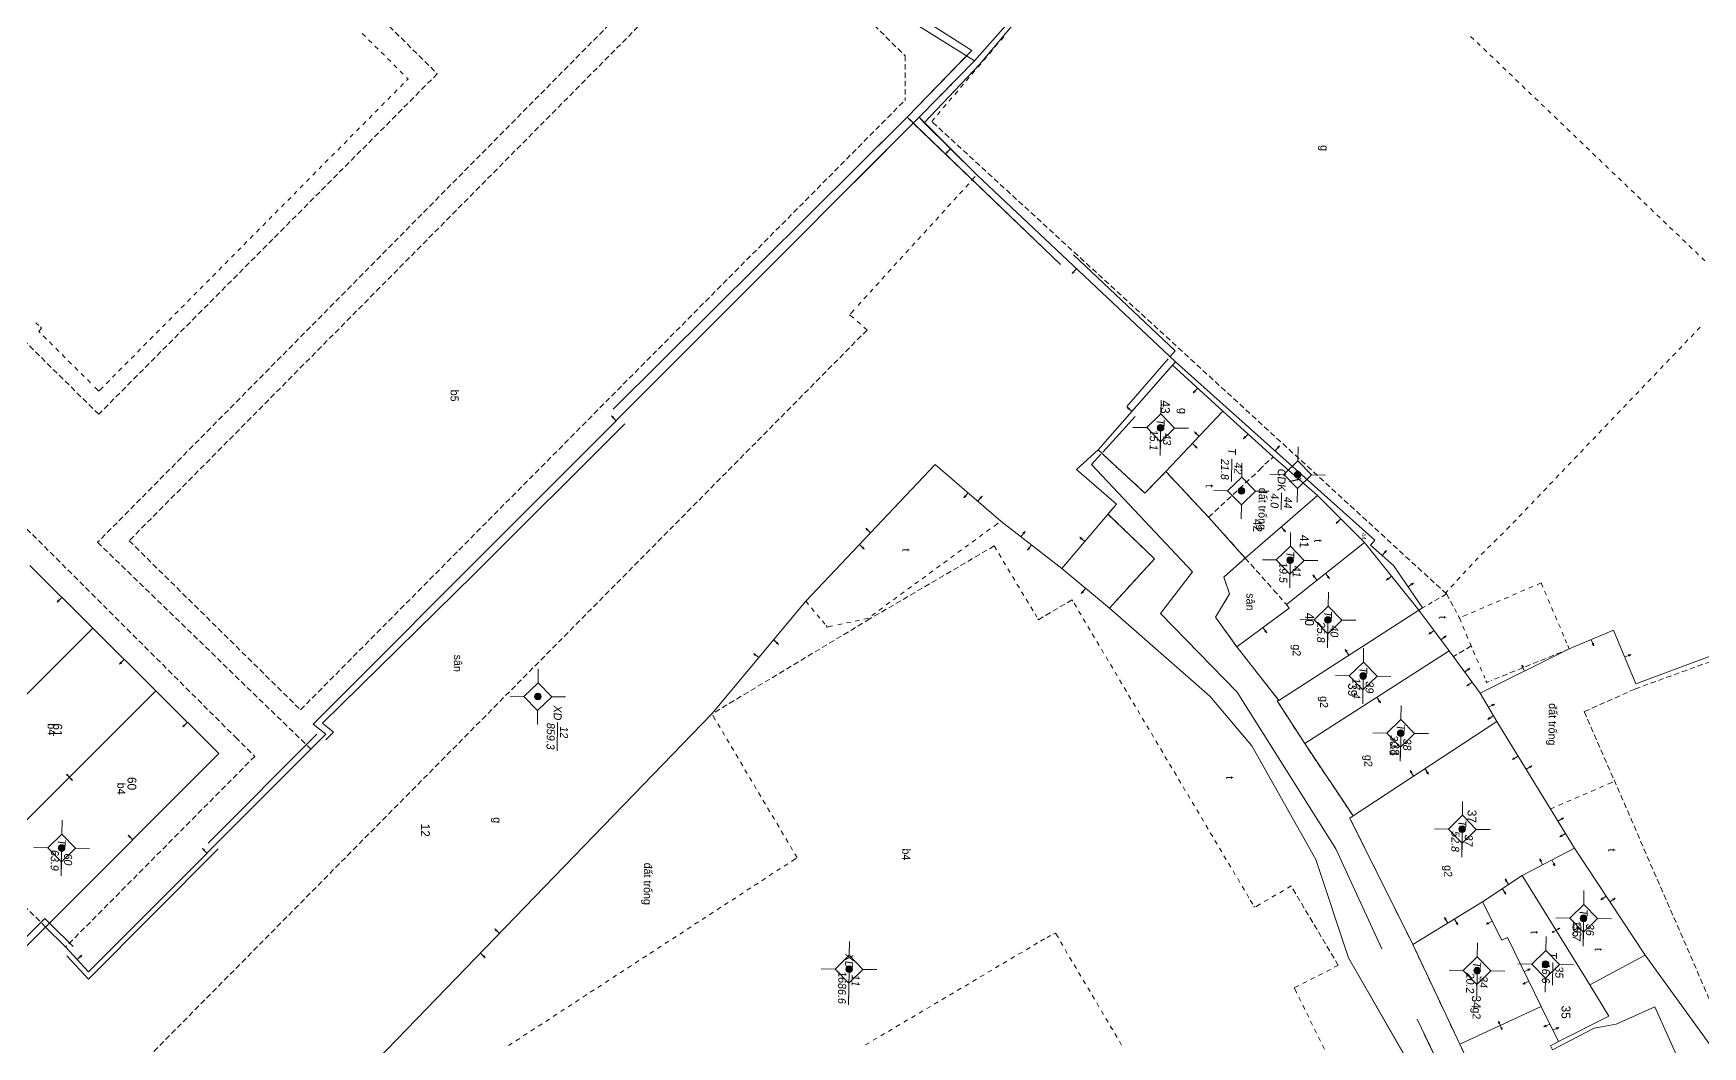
# Model space of a CAD drawing. Extents: x 601689 to 602595, y 1189742 to 1190763.
# Drawn here: x 602206.9 to 602282, y 1190110.6 to 1190156.2 of the extents above; entities that cross this region are included whole.
import ezdxf
from ezdxf.enums import TextEntityAlignment as Align

# ---------------------------------------------------------------- set-up
doc = ezdxf.new("R2010")
doc.units = 0
doc.header["$MEASUREMENT"] = 0
doc.linetypes.add('HIDDEN', pattern=[0.375, 0.25, -0.125])
for name, color, linetype in [('10', 250, 'Continuous'), ('11', 7, 'Continuous'), ('13', 7, 'Continuous'), ('14', 7, 'Continuous'), ('15', 7, 'Continuous'), ('16', 7, 'Continuous'), ('22', 7, 'Continuous'), ('25', 7, 'Continuous'), ('53', 7, 'Continuous'), ('57', 7, 'Continuous')]:
    doc.layers.add(name, color=color, linetype=linetype)
doc.styles.add('TXT', font='vnshx.shx')
doc.dimstyles.new('MSADIM', dxfattribs={"dimtxt": 0.2, "dimasz": 0.2, "dimexe": 0.1, "dimexo": 0.1, "dimgap": 0.1, "dimtad": 0, "dimtih": 1, "dimtoh": 1, "dimdsep": 46, "dimtxsty": 'TXT', "dimsah": 1, "dimcen": 0.1, "dimse1": 1, "dimse2": 1, "dimadec": 0, "dimazin": 0, "dimtfac": 1, "dimtofl": 0, "dimtmove": 0, "dimatfit": 3, "dimfxl": 1, "dimtvp": 0.1, "dimtolj": 1, "dimarcsym": 0})

# ---------------------------------------------------------------- blocks, each defined once
blk = doc.blocks.new('NH3R')
at = {"layer": '16', "color": 7, "linetype": 'Continuous', "lineweight": 0}
for p, q in [((0, 0), (0.297, -0.005)), ((0.297, -0.005), (0.186, 0.031)), ((0.297, -0.005), (0.189, -0.033))]:
    blk.add_line(p, q, dxfattribs=at)
blk = doc.blocks.new('NH3')
at = {"layer": '16', "color": 7, "linetype": 'Continuous', "lineweight": 0}
for p, q in [((-0.199, -0.002), (-0.113, 0.021)), ((0.197, -0.012), (0.107, 0.015)), ((-0.199, -0.002), (0.197, -0.012)), ((-0.199, -0.002), (-0.116, -0.035)), ((0.197, -0.012), (0.104, -0.027))]:
    blk.add_line(p, q, dxfattribs=at)
blk = doc.blocks.new('*M600600600600')
at = {"layer": '13', "color": 3, "linetype": 'Continuous', "lineweight": 0}
blk.add_line((602721.722, 1189943.776), (602722.742, 1189943.776), dxfattribs=at)
at = {"layer": '13', "color": 3, "linetype": 'Continuous', "lineweight": 0, "style": 'TXT', "oblique": 7.60551}
for s, p in [('36', (602721.872, 1189944.076)), ('15.7', (602721.722, 1189943.476))]:
    blk.add_text(s, height=0.36, dxfattribs=at).set_placement(p, align=Align.MIDDLE_LEFT)
blk.add_text('T', height=0.36, dxfattribs=at).set_placement((602721.525, 1189943.776), align=Align.MIDDLE_RIGHT)
blk = doc.blocks.new('*M602602602602')
at = {"layer": '13', "color": 3, "linetype": 'Continuous', "lineweight": 0}
blk.add_line((602723.811, 1189942.098), (602724.831, 1189942.098), dxfattribs=at)
at = {"layer": '13', "color": 3, "linetype": 'Continuous', "lineweight": 0, "style": 'TXT', "oblique": 7.60551}
blk.add_text('T', height=0.36, dxfattribs=at).set_placement((602723.614, 1189942.098), align=Align.MIDDLE_RIGHT)
for s, p in [('16.6', (602723.811, 1189941.798)), ('35', (602723.961, 1189942.398))]:
    blk.add_text(s, height=0.36, dxfattribs=at).set_placement(p, align=Align.MIDDLE_LEFT)
blk = doc.blocks.new('*M606606606606')
at = {"layer": '13', "color": 3, "linetype": 'Continuous', "lineweight": 0}
blk.add_line((602724.143, 1189939.019), (602725.163, 1189939.019), dxfattribs=at)
at = {"layer": '13', "color": 3, "linetype": 'Continuous', "lineweight": 0, "style": 'TXT', "oblique": 7.60551}
blk.add_text('T', height=0.36, dxfattribs=at).set_placement((602723.946, 1189939.019), align=Align.MIDDLE_RIGHT)
for s, p in [('20.2', (602724.143, 1189938.719)), ('34', (602724.293, 1189939.319))]:
    blk.add_text(s, height=0.36, dxfattribs=at).set_placement(p, align=Align.MIDDLE_LEFT)
blk = doc.blocks.new('*M608608608608')
at = {"layer": '13', "color": 3, "linetype": 'Continuous', "lineweight": 0}
blk.add_line((602717.792, 1189938.259), (602718.812, 1189938.259), dxfattribs=at)
at = {"layer": '13', "color": 3, "linetype": 'Continuous', "lineweight": 0, "style": 'TXT', "oblique": 7.60551}
blk.add_text('T', height=0.36, dxfattribs=at).set_placement((602717.595, 1189938.259), align=Align.MIDDLE_RIGHT)
for s, p in [('52.8', (602717.792, 1189937.959)), ('37', (602717.942, 1189938.559))]:
    blk.add_text(s, height=0.36, dxfattribs=at).set_placement(p, align=Align.MIDDLE_LEFT)
blk = doc.blocks.new('*M610610610610')
at = {"layer": '13', "color": 3, "linetype": 'Continuous', "lineweight": 0}
blk.add_line((602713.516, 1189935.43), (602714.536, 1189935.43), dxfattribs=at)
at = {"layer": '13', "color": 3, "linetype": 'Continuous', "lineweight": 0, "style": 'TXT', "oblique": 7.60551}
for s, p in [('38', (602713.666, 1189935.73)), ('30.1', (602713.516, 1189935.13))]:
    blk.add_text(s, height=0.36, dxfattribs=at).set_placement(p, align=Align.MIDDLE_LEFT)
blk.add_text('T', height=0.36, dxfattribs=at).set_placement((602713.319, 1189935.43), align=Align.MIDDLE_RIGHT)
blk = doc.blocks.new('*M611611611611')
at = {"layer": '13', "color": 3, "linetype": 'Continuous', "lineweight": 0}
blk.add_line((602710.965, 1189933.703), (602711.985, 1189933.703), dxfattribs=at)
at = {"layer": '13', "color": 3, "linetype": 'Continuous', "lineweight": 0, "style": 'TXT', "oblique": 7.60551}
blk.add_text('T', height=0.36, dxfattribs=at).set_placement((602710.768, 1189933.703), align=Align.MIDDLE_RIGHT)
for s, p in [('39', (602711.115, 1189934.003)), ('17.4', (602710.965, 1189933.403))]:
    blk.add_text(s, height=0.36, dxfattribs=at).set_placement(p, align=Align.MIDDLE_LEFT)
blk = doc.blocks.new('*M613613613613')
at = {"layer": '13', "color": 3, "linetype": 'Continuous', "lineweight": 0}
blk.add_line((602708.467, 1189932.082), (602709.487, 1189932.082), dxfattribs=at)
at = {"layer": '13', "color": 3, "linetype": 'Continuous', "lineweight": 0, "style": 'TXT', "oblique": 7.60551}
blk.add_text('T', height=0.36, dxfattribs=at).set_placement((602708.27, 1189932.082), align=Align.MIDDLE_RIGHT)
for s, p in [('40', (602708.617, 1189932.382)), ('25.8', (602708.467, 1189931.782))]:
    blk.add_text(s, height=0.36, dxfattribs=at).set_placement(p, align=Align.MIDDLE_LEFT)
blk = doc.blocks.new('*M615615615615')
at = {"layer": '13', "color": 3, "linetype": 'Continuous', "lineweight": 0}
blk.add_line((602701.955, 1189930.626), (602702.72, 1189930.626), dxfattribs=at)
at = {"layer": '13', "color": 3, "linetype": 'Continuous', "lineweight": 0, "style": 'TXT', "oblique": 7.60551}
blk.add_text('CDK', height=0.36, dxfattribs=at).set_placement((602701.862, 1189930.626), align=Align.MIDDLE_RIGHT)
for s, p in [('44', (602702.105, 1189930.926)), ('4.0', (602701.955, 1189930.326))]:
    blk.add_text(s, height=0.36, dxfattribs=at).set_placement(p, align=Align.MIDDLE_LEFT)
blk = doc.blocks.new('*M616616616616')
at = {"layer": '13', "color": 3, "linetype": 'Continuous', "lineweight": 0}
blk.add_line((602705.804, 1189930.345), (602706.824, 1189930.345), dxfattribs=at)
at = {"layer": '13', "color": 3, "linetype": 'Continuous', "lineweight": 0, "style": 'TXT', "oblique": 7.60551}
for s, p in [('41', (602705.954, 1189930.645)), ('19.5', (602705.804, 1189930.045))]:
    blk.add_text(s, height=0.36, dxfattribs=at).set_placement(p, align=Align.MIDDLE_LEFT)
blk.add_text('T', height=0.36, dxfattribs=at).set_placement((602705.607, 1189930.345), align=Align.MIDDLE_RIGHT)
blk = doc.blocks.new('*M621621621621')
at = {"layer": '13', "color": 3, "linetype": 'Continuous', "lineweight": 0}
blk.add_line((602702.722, 1189928.111), (602703.742, 1189928.111), dxfattribs=at)
at = {"layer": '13', "color": 3, "linetype": 'Continuous', "lineweight": 0, "style": 'TXT', "oblique": 7.60551}
for s, p in [('42', (602702.872, 1189928.411)), ('21.8', (602702.722, 1189927.811))]:
    blk.add_text(s, height=0.36, dxfattribs=at).set_placement(p, align=Align.MIDDLE_LEFT)
blk.add_text('T', height=0.36, dxfattribs=at).set_placement((602702.525, 1189928.111), align=Align.MIDDLE_RIGHT)
blk = doc.blocks.new('*M625625625625')
at = {"layer": '13', "color": 3, "linetype": 'Continuous', "lineweight": 0}
blk.add_line((602699.937, 1189924.43), (602700.957, 1189924.43), dxfattribs=at)
at = {"layer": '13', "color": 3, "linetype": 'Continuous', "lineweight": 0, "style": 'TXT', "oblique": 7.60551}
blk.add_text('T', height=0.36, dxfattribs=at).set_placement((602699.74, 1189924.43), align=Align.MIDDLE_RIGHT)
for s, p in [('43', (602700.087, 1189924.73)), ('15.1', (602699.937, 1189924.13))]:
    blk.add_text(s, height=0.36, dxfattribs=at).set_placement(p, align=Align.MIDDLE_LEFT)
blk = doc.blocks.new('CENTRD')
at = {"layer": '11', "linetype": 'Continuous', "lineweight": 0}
h = blk.add_hatch(color=2, dxfattribs=at)
edge = h.paths.add_edge_path()
edge.add_arc((0, 0), 0.15, 0, 360)
at = {"layer": '11', "color": 2, "linetype": 'Continuous', "lineweight": 0}
for p, q in [((0, 1.25), (0, 0.625)), ((-0.625, 0), (-1.25, 0)), ((0, 0.625), (-0.625, 0)), ((-0.625, 0), (0, -0.625)), ((0.625, 0), (0, 0.625)), ((0, -0.625), (0.625, 0)), ((1.25, 0), (0.625, 0)), ((0, -0.625), (0, -1.25))]:
    blk.add_line(p, q, dxfattribs=at)
blk.add_circle((0, 0), 0.15, dxfattribs=at)
blk = doc.blocks.new('*M798798798798')
at = {"layer": '13', "color": 3, "linetype": 'Continuous', "lineweight": 0}
blk.add_line((602724.489, 1189910.771), (602726.019, 1189910.771), dxfattribs=at)
at = {"layer": '13', "color": 3, "linetype": 'Continuous', "lineweight": 0, "style": 'TXT', "oblique": 7.60551}
for s, p in [('11', (602724.639, 1189911.071)), ('1686.6', (602724.489, 1189910.471))]:
    blk.add_text(s, height=0.36, dxfattribs=at).set_placement(p, align=Align.MIDDLE_LEFT)
blk.add_text('XD', height=0.36, dxfattribs=at).set_placement((602724.37, 1189910.771), align=Align.MIDDLE_RIGHT)
blk = doc.blocks.new('*M800800800800')
at = {"layer": '13', "color": 3, "linetype": 'Continuous', "lineweight": 0}
blk.add_line((602712.431, 1189896.592), (602713.706, 1189896.592), dxfattribs=at)
at = {"layer": '13', "color": 3, "linetype": 'Continuous', "lineweight": 0, "style": 'TXT', "oblique": 7.60551}
for s, p in [('12', (602712.581, 1189896.892)), ('859.3', (602712.431, 1189896.292))]:
    blk.add_text(s, height=0.36, dxfattribs=at).set_placement(p, align=Align.MIDDLE_LEFT)
blk.add_text('XD', height=0.36, dxfattribs=at).set_placement((602712.312, 1189896.592), align=Align.MIDDLE_RIGHT)
blk = doc.blocks.new('*M831831831831')
at = {"layer": '13', "color": 3, "linetype": 'Continuous', "lineweight": 0}
blk.add_line((602719.553, 1189875.273), (602720.573, 1189875.273), dxfattribs=at)
at = {"layer": '13', "color": 3, "linetype": 'Continuous', "lineweight": 0, "style": 'TXT', "oblique": 7.60551}
blk.add_text('T', height=0.36, dxfattribs=at).set_placement((602719.356, 1189875.273), align=Align.MIDDLE_RIGHT)
for s, p in [('63.9', (602719.553, 1189874.973)), ('60', (602719.703, 1189875.573))]:
    blk.add_text(s, height=0.36, dxfattribs=at).set_placement(p, align=Align.MIDDLE_LEFT)

msp = doc.modelspace()

# ---------------------------------------------------------------- linework, layer by layer
at = {"layer": '10', "color": 7, "linetype": 'Continuous', "lineweight": 0}
for p, q in [((602244.383, 1190157.982), (602249.201, 1190154.955)), ((602249.201, 1190154.955), (602251.67, 1190157.752)), ((602258.115, 1190141.273), (602258.246, 1190141.421)), ((602260.386, 1190139.201), (602258.115, 1190141.273)), ((602257.818, 1190136.486), (602260.386, 1190139.201)), ((602264.634, 1190135.412), (602261.385, 1190132.597)), ((602266.746, 1190133.303), (602264.634, 1190135.412)), ((602266.746, 1190133.303), (602269.194, 1190130.26)), ((602206.708, 1190132.257), (602209.55, 1190129.437)), ((602262.898, 1190126.197), (602269.194, 1190130.26)), ((602269.194, 1190130.26), (602270.558, 1190128.422)), ((602209.55, 1190129.437), (602198.154, 1190118.084)), ((602209.55, 1190129.437), (602212.381, 1190126.619)), ((602262.898, 1190126.197), (602261.011, 1190128.602)), ((602264.061, 1190124.25), (602270.558, 1190128.422)), ((602270.558, 1190128.422), (602271.963, 1190126.522)), ((602212.381, 1190126.619), (602201.066, 1190115.333)), ((602271.963, 1190126.522), (602272.705, 1190125.252)), ((602266.237, 1190121), (602272.705, 1190125.252)), ((602272.705, 1190125.252), (602276.197, 1190119.554)), ((602266.237, 1190121), (602264.061, 1190124.25)), ((602276.197, 1190119.554), (602273.85, 1190118.326)), ((602279.371, 1190114.729), (602276.197, 1190119.554)), ((602273.85, 1190118.326), (602272.063, 1190117.129)), ((602276.883, 1190113.404), (602273.85, 1190118.326)), ((602268.927, 1190115.213), (602272.063, 1190117.129)), ((602271.036, 1190110.734), (602268.927, 1190115.213)), ((602279.371, 1190114.729), (602276.883, 1190113.404)), ((602274.699, 1190112.424), (602271.036, 1190110.734)), ((602274.699, 1190112.424), (602275.478, 1190110.853)), ((602273.165, 1190106.284), (602271.036, 1190110.734))]:
    msp.add_line(p, q, dxfattribs=at)
for points in [[(602246.943, 1190152.166), (602249.439, 1190154.802), (602251.808, 1190157.62), (602253.214, 1190159.521), (602257.712, 1190165.239), (602269.844, 1190176.963)], [(602240.25, 1190165.148), (602239.843, 1190164.554), (602239.365, 1190163.261), (602239.447, 1190161.95), (602244.383, 1190157.982), (602249.201, 1190154.955), (602246.716, 1190152.419)], [(602249.201, 1190154.955), (602246.716, 1190152.419), (602246.943, 1190152.166)], [(602253.138, 1190132.12), (602255.599, 1190135.026), (602253.8, 1190136.582), (602254.772, 1190137.458), (602258.246, 1190141.421), (602249.311, 1190149.833), (602246.716, 1190152.419), (602219.461, 1190125.132), (602220.025, 1190124.674), (602209.347, 1190113.98), (602208.323, 1190115.104), (602207.425, 1190115.996), (602204.758, 1190113.342), (602205.195, 1190109.427), (602200.849, 1190108.987), (602209.909, 1190095.832)], [(602246.716, 1190152.419), (602219.461, 1190125.132), (602220.025, 1190124.674), (602209.347, 1190113.98), (602208.323, 1190115.104), (602207.425, 1190115.996)], [(602246.716, 1190152.419), (602246.943, 1190152.166), (602249.311, 1190149.833), (602251.127, 1190148.119)], [(602258.246, 1190141.421), (602249.311, 1190149.833), (602246.943, 1190152.166)], [(602257.818, 1190136.486), (602256.875, 1190135.519), (602254.772, 1190137.458), (602258.115, 1190141.273)], [(602258.246, 1190141.421), (602267.216, 1190133.408), (602267.024, 1190133.18), (602268.061, 1190132.255), (602269.365, 1190130.358), (602269.194, 1190130.26)], [(602264.634, 1190135.412), (602262.648, 1190137.15), (602260.386, 1190139.201)], [(602253.138, 1190132.12), (602250.398, 1190134.258), (602247.442, 1190136.799), (602241.618, 1190130.658), (602237.398, 1190125.586), (602216.582, 1190104.07), (602211.927, 1190098.584), (602209.909, 1190095.832)], [(602261.385, 1190132.597), (602259.74, 1190134.43), (602257.818, 1190136.486)], [(602261.011, 1190128.602), (602260.049, 1190129.945), (602260.683, 1190130.987), (602260.423, 1190131.74), (602261.385, 1190132.597)], [(602261.011, 1190128.602), (602263.365, 1190130.35), (602263.237, 1190130.512), (602266.746, 1190133.303)], [(602276.363, 1190093.73), (602276.666, 1190093.915), (602276.55, 1190094.217), (602270.063, 1190107.617), (602266.029, 1190114.623), (602264.569, 1190119.042), (602261.689, 1190124.153), (602259.79, 1190126.379), (602255.275, 1190130.341), (602253.138, 1190132.12)], [(602271.963, 1190126.522), (602275.96, 1190128.507), (602277.952, 1190129.35), (602278.959, 1190126.935), (602287.221, 1190130.013), (602289.602, 1190124.17), (602295.547, 1190126.809), (602297.237, 1190123.115), (602295.144, 1190122.184), (602295.522, 1190121.248), (602288.139, 1190118.179), (602290.129, 1190113.822)], [(602212.381, 1190126.619), (602215.222, 1190123.8), (602207.425, 1190115.996)], [(602264.061, 1190124.25), (602262.828, 1190126.168), (602262.898, 1190126.197)], [(602268.927, 1190115.213), (602266.096, 1190120.902), (602266.237, 1190121)], [(602272.063, 1190117.129), (602272.931, 1190115.408), (602273.182, 1190115.534), (602274.699, 1190112.424)], [(602207.425, 1190115.996), (602204.758, 1190113.342), (602203.472, 1190112.85), (602201.066, 1190115.333)], [(602290.129, 1190113.822), (602285.171, 1190111.78), (602285.47, 1190110.946), (602282.679, 1190110.184), (602279.371, 1190114.729)], [(602276.883, 1190113.404), (602277.743, 1190111.991), (602275.478, 1190110.853)], [(602275.213, 1190110.476), (602277.087, 1190111.451), (602278.078, 1190111.628), (602279.81, 1190112.414), (602280.789, 1190110.24)], [(602275.478, 1190110.853), (602275.125, 1190110.657), (602275.213, 1190110.476)]]:
    msp.add_lwpolyline(points, dxfattribs=at)
at = {"layer": '14', "color": 6, "linetype": 'HIDDEN', "lineweight": 0}
for p, q in [((602239.355, 1190161.831), (602246.084, 1190155.189)), ((602221.667, 1190156.193), (602221.815, 1190156.051)), ((602221.953, 1190155.909), (602222.101, 1190155.767)), ((602250.394, 1190155.889), (602250.526, 1190156.037)), ((602271.528, 1190156.059), (602271.676, 1190155.927)), ((602222.239, 1190155.625), (602222.377, 1190155.483)), ((602222.525, 1190155.352), (602222.663, 1190155.21)), ((602246.084, 1190155.189), (602246.045, 1190155.228)), ((602246.084, 1190155.189), (602246.088, 1190153.268)), ((602249.612, 1190154.979), (602249.744, 1190155.128)), ((602249.876, 1190155.277), (602250.008, 1190155.435)), ((602250.129, 1190155.583), (602250.262, 1190155.741)), ((602271.814, 1190155.785), (602271.962, 1190155.643)), ((602272.11, 1190155.511), (602272.248, 1190155.37)), ((602272.397, 1190155.228), (602272.535, 1190155.096)), ((602222.801, 1190155.068), (602222.95, 1190154.926)), ((602223.088, 1190154.784), (602223.226, 1190154.642)), ((602223.374, 1190154.499), (602223.512, 1190154.357)), ((602249.094, 1190154.367), (602249.225, 1190154.515)), ((602249.357, 1190154.673), (602249.489, 1190154.821)), ((602272.683, 1190154.953), (602272.831, 1190154.821)), ((602272.969, 1190154.679), (602273.117, 1190154.537)), ((602273.265, 1190154.405), (602273.403, 1190154.264)), ((602223.243, 1190153.651), (602223.1, 1190153.503)), ((602223.516, 1190153.937), (602223.384, 1190153.789)), ((602248.575, 1190153.754), (602248.707, 1190153.912)), ((602248.839, 1190154.061), (602248.971, 1190154.209)), ((602273.551, 1190154.122), (602273.689, 1190153.99)), ((602273.838, 1190153.848), (602273.986, 1190153.705)), ((602218.889, 1190125.769), (602246.087, 1190153.198)), ((602222.674, 1190153.079), (602222.532, 1190152.941)), ((602222.958, 1190153.365), (602222.816, 1190153.227)), ((602246.087, 1190153.198), (602246.067, 1190153.179)), ((602246.087, 1190153.198), (602246.088, 1190153.268)), ((602247.802, 1190152.845), (602247.935, 1190152.993)), ((602248.057, 1190153.151), (602248.188, 1190153.299)), ((602248.32, 1190153.447), (602248.453, 1190153.606)), ((602274.124, 1190153.573), (602274.272, 1190153.431)), ((602274.42, 1190153.289), (602274.558, 1190153.158)), ((602274.706, 1190153.016), (602274.854, 1190152.884)), ((602221.833, 1190152.231), (602221.691, 1190152.083)), ((602222.117, 1190152.516), (602221.975, 1190152.368)), ((602222.39, 1190152.793), (602222.248, 1190152.655)), ((602247.284, 1190152.232), (602247.416, 1190152.38)), ((602270.443, 1190130.982), (602247.284, 1190152.232)), ((602247.538, 1190152.538), (602247.67, 1190152.686)), ((602274.992, 1190152.742), (602275.14, 1190152.6)), ((602275.279, 1190152.468), (602275.427, 1190152.325)), ((602275.575, 1190152.183), (602275.713, 1190152.052)), ((602220.99, 1190151.373), (602220.849, 1190151.234)), ((602221.264, 1190151.659), (602221.122, 1190151.521)), ((602221.549, 1190151.945), (602221.407, 1190151.807)), ((602275.861, 1190151.91), (602276.009, 1190151.768)), ((602276.147, 1190151.636), (602276.295, 1190151.494)), ((602276.433, 1190151.362), (602276.582, 1190151.219)), ((602220.423, 1190150.81), (602220.281, 1190150.672)), ((602220.707, 1190151.096), (602220.565, 1190150.948)), ((602276.73, 1190151.077), (602276.868, 1190150.946)), ((602277.016, 1190150.804), (602277.164, 1190150.662)), ((602219.582, 1190149.961), (602219.439, 1190149.813)), ((602219.855, 1190150.238), (602219.724, 1190150.1)), ((602220.139, 1190150.524), (602219.997, 1190150.386)), ((602277.302, 1190150.53), (602277.45, 1190150.388)), ((602277.588, 1190150.246), (602277.736, 1190150.114)), ((602277.884, 1190149.971), (602278.023, 1190149.84)), ((602218.729, 1190149.103), (602218.598, 1190148.965)), ((602219.013, 1190149.389), (602218.871, 1190149.251)), ((602219.297, 1190149.675), (602219.155, 1190149.527)), ((602248.54, 1190148.984), (602248.682, 1190149.132)), ((602248.814, 1190149.28), (602248.946, 1190149.429)), ((602249.077, 1190149.577), (602249.311, 1190149.833)), ((602278.171, 1190149.698), (602278.319, 1190149.556)), ((602278.457, 1190149.424), (602278.605, 1190149.282)), ((602278.743, 1190149.14), (602278.891, 1190149.008)), ((602218.172, 1190148.54), (602218.03, 1190148.392)), ((602218.456, 1190148.817), (602218.314, 1190148.679)), ((602248.001, 1190148.391), (602248.143, 1190148.54)), ((602248.275, 1190148.688), (602248.407, 1190148.836)), ((602279.039, 1190148.866), (602279.177, 1190148.724)), ((602279.325, 1190148.592), (602279.474, 1190148.45)), ((602217.33, 1190147.682), (602217.188, 1190147.544)), ((602217.604, 1190147.968), (602217.472, 1190147.83)), ((602217.888, 1190148.254), (602217.746, 1190148.106)), ((602247.199, 1190147.503), (602247.331, 1190147.651)), ((602247.463, 1190147.799), (602247.605, 1190147.947)), ((602247.738, 1190148.095), (602247.87, 1190148.243)), ((602279.612, 1190148.318), (602279.76, 1190148.176)), ((602279.908, 1190148.034), (602280.046, 1190147.902)), ((602280.194, 1190147.76), (602280.332, 1190147.618)), ((602216.762, 1190147.12), (602216.62, 1190146.972)), ((602217.046, 1190147.397), (602216.904, 1190147.258)), ((602246.661, 1190146.909), (602246.793, 1190147.059)), ((602246.925, 1190147.207), (602247.067, 1190147.355)), ((602280.48, 1190147.486), (602280.628, 1190147.344)), ((602280.767, 1190147.202), (602280.915, 1190147.07)), ((602281.063, 1190146.928), (602281.201, 1190146.786)), ((602215.921, 1190146.262), (602215.779, 1190146.124)), ((602216.205, 1190146.548), (602216.063, 1190146.41)), ((602216.478, 1190146.834), (602216.337, 1190146.686)), ((602245.848, 1190146.031), (602245.991, 1190146.179)), ((602246.123, 1190146.327), (602246.255, 1190146.475)), ((602246.387, 1190146.623), (602246.529, 1190146.771)), ((602281.349, 1190146.654), (602281.487, 1190146.512)), ((602281.635, 1190146.381), (602281.783, 1190146.238)), ((602215.079, 1190145.413), (602214.937, 1190145.265)), ((602215.352, 1190145.699), (602215.211, 1190145.551)), ((602215.636, 1190145.976), (602215.494, 1190145.837)), ((602245.311, 1190145.438), (602245.453, 1190145.587)), ((602245.585, 1190145.735), (602245.717, 1190145.883)), ((602281.921, 1190146.096), (602282.069, 1190145.964)), ((602214.511, 1190144.841), (602214.369, 1190144.703)), ((602214.795, 1190145.127), (602214.653, 1190144.989)), ((602244.509, 1190144.549), (602244.641, 1190144.698)), ((602244.772, 1190144.846), (602244.914, 1190144.994)), ((602245.046, 1190145.142), (602245.179, 1190145.29)), ((602213.669, 1190143.992), (602213.527, 1190143.844)), ((602213.944, 1190144.278), (602213.811, 1190144.13)), ((602214.227, 1190144.554), (602214.086, 1190144.416)), ((602243.97, 1190143.956), (602244.102, 1190144.105)), ((602244.234, 1190144.253), (602244.377, 1190144.401)), ((602207.116, 1190143.052), (602206.978, 1190143.174)), ((602212.818, 1190143.133), (602212.686, 1190142.995)), ((602213.101, 1190143.42), (602212.959, 1190143.281)), ((602213.385, 1190143.706), (602213.243, 1190143.568)), ((602243.773, 1190143.379), (602243.585, 1190143.542)), ((602243.626, 1190143.581), (602243.838, 1190143.808)), ((602244.079, 1190143.116), (602243.931, 1190143.247)), ((602207.244, 1190142.94), (602207.195, 1190142.991)), ((602207.457, 1190142.447), (602207.309, 1190142.589)), ((602244.375, 1190142.851), (602211.903, 1190110.014)), ((602212.26, 1190142.572), (602212.117, 1190142.424)), ((602212.544, 1190142.857), (602212.402, 1190142.709)), ((602244.375, 1190142.851), (602244.227, 1190142.983)), ((602281.3, 1190142.405), (602281.158, 1190142.256)), ((602281.575, 1190142.691), (602281.443, 1190142.553)), ((602281.859, 1190142.987), (602281.717, 1190142.839)), ((602207.734, 1190142.173), (602207.596, 1190142.315)), ((602208.02, 1190141.89), (602207.882, 1190142.031)), ((602208.306, 1190141.606), (602208.168, 1190141.748)), ((602211.418, 1190141.713), (602211.276, 1190141.575)), ((602211.692, 1190142), (602211.55, 1190141.861)), ((602211.975, 1190142.286), (602211.833, 1190142.148)), ((602280.753, 1190141.822), (602280.611, 1190141.684)), ((602281.027, 1190142.118), (602280.885, 1190141.97)), ((602208.592, 1190141.322), (602208.444, 1190141.464)), ((602208.869, 1190141.038), (602208.73, 1190141.18)), ((602209.155, 1190140.764), (602209.017, 1190140.905)), ((602210.567, 1190140.865), (602210.425, 1190140.727)), ((602210.85, 1190141.151), (602210.708, 1190141.003)), ((602211.134, 1190141.437), (602210.992, 1190141.289)), ((602279.921, 1190140.964), (602279.779, 1190140.815)), ((602280.195, 1190141.25), (602280.062, 1190141.102)), ((602280.469, 1190141.536), (602280.337, 1190141.388)), ((602209.441, 1190140.48), (602209.303, 1190140.622)), ((602209.816, 1190140.105), (602209.579, 1190140.338)), ((602210.008, 1190140.292), (602209.816, 1190140.105)), ((602210.292, 1190140.578), (602210.15, 1190140.44)), ((602279.089, 1190140.095), (602278.956, 1190139.947)), ((602279.363, 1190140.381), (602279.231, 1190140.233)), ((602279.647, 1190140.667), (602279.505, 1190140.529)), ((602278.541, 1190139.512), (602278.399, 1190139.364)), ((602278.815, 1190139.799), (602278.673, 1190139.661)), ((602277.709, 1190138.644), (602277.567, 1190138.496)), ((602277.983, 1190138.93), (602277.851, 1190138.792)), ((602278.267, 1190139.226), (602278.125, 1190139.078)), ((602277.161, 1190138.071), (602277.019, 1190137.923)), ((602277.435, 1190138.358), (602277.293, 1190138.21)), ((602262.547, 1190137.052), (602262.648, 1190137.15)), ((602276.329, 1190137.203), (602276.187, 1190137.055)), ((602276.604, 1190137.489), (602276.471, 1190137.341)), ((602276.877, 1190137.775), (602276.745, 1190137.637)), ((602259.74, 1190134.43), (602262.04, 1190136.568)), ((602262.03, 1190136.568), (602262.273, 1190136.796)), ((602262.273, 1190136.816), (602262.466, 1190136.983)), ((602275.771, 1190136.62), (602275.639, 1190136.472)), ((602276.055, 1190136.907), (602275.913, 1190136.768)), ((602274.949, 1190135.752), (602274.807, 1190135.604)), ((602275.223, 1190136.038), (602275.081, 1190135.9)), ((602275.498, 1190136.334), (602275.366, 1190136.186)), ((602274.117, 1190134.883), (602273.975, 1190134.745)), ((602274.392, 1190135.169), (602274.26, 1190135.03)), ((602274.675, 1190135.465), (602274.533, 1190135.317)), ((602250.074, 1190134.023), (602250.398, 1190134.258)), ((602273.569, 1190134.31), (602273.427, 1190134.162)), ((602273.843, 1190134.596), (602273.701, 1190134.449)), ((602249.105, 1190133.316), (602249.266, 1190133.433)), ((602249.428, 1190133.551), (602249.589, 1190133.669)), ((602249.751, 1190133.787), (602249.913, 1190133.905)), ((602272.718, 1190133.462), (602272.576, 1190133.314)), ((602273.002, 1190133.738), (602272.86, 1190133.6)), ((602273.286, 1190134.025), (602273.144, 1190133.886)), ((602250.093, 1190133.142), (602244.497, 1190129.859)), ((602248.145, 1190132.608), (602248.296, 1190132.726)), ((602248.458, 1190132.845), (602248.62, 1190132.963)), ((602248.782, 1190133.08), (602248.943, 1190133.198)), ((602250.093, 1190133.142), (602250.2, 1190132.971)), ((602250.298, 1190132.799), (602250.405, 1190132.628)), ((602261.385, 1190132.597), (602262.646, 1190131.19)), ((602272.15, 1190132.89), (602272.008, 1190132.752)), ((602272.433, 1190133.176), (602272.291, 1190133.038)), ((602247.175, 1190131.902), (602247.337, 1190132.02)), ((602247.499, 1190132.138), (602247.66, 1190132.255)), ((602247.821, 1190132.373), (602247.983, 1190132.491)), ((602250.503, 1190132.456), (602250.61, 1190132.285)), ((602250.708, 1190132.113), (602250.816, 1190131.943)), ((602271.318, 1190132.021), (602271.186, 1190131.883)), ((602271.592, 1190132.317), (602271.46, 1190132.169)), ((602246.205, 1190131.195), (602246.367, 1190131.313)), ((602246.528, 1190131.431), (602246.69, 1190131.548)), ((602246.852, 1190131.666), (602247.014, 1190131.785)), ((602250.914, 1190131.771), (602251.021, 1190131.6)), ((602251.119, 1190131.428), (602251.226, 1190131.257)), ((602251.324, 1190131.085), (602251.431, 1190130.914)), ((602262.666, 1190131.159), (602263.05, 1190130.724)), ((602270.506, 1190131.142), (602270.394, 1190131.023)), ((602270.78, 1190131.439), (602270.638, 1190131.291)), ((602271.054, 1190131.735), (602270.912, 1190131.587)), ((602273.966, 1190131.164), (602273.785, 1190131.087)), ((602274.329, 1190131.32), (602274.148, 1190131.242)), ((602274.701, 1190131.475), (602274.52, 1190131.397)), ((602274.701, 1190131.475), (602274.778, 1190131.294)), ((602274.856, 1190131.102), (602274.933, 1190130.921)), ((602241.618, 1190130.658), (602241.745, 1190130.506)), ((602241.873, 1190130.354), (602242.001, 1190130.193)), ((602244.912, 1190130.243), (602245.074, 1190130.361)), ((602245.236, 1190130.488), (602245.397, 1190130.606)), ((602245.559, 1190130.724), (602245.721, 1190130.842)), ((602245.883, 1190130.96), (602246.043, 1190131.078)), ((602251.539, 1190130.742), (602251.637, 1190130.57)), ((602251.745, 1190130.399), (602251.843, 1190130.227)), ((602253.589, 1190130.714), (602252.087, 1190129.825)), ((602253.628, 1190130.654), (602253.589, 1190130.714)), ((602253.795, 1190130.391), (602253.687, 1190130.563)), ((602263.158, 1190130.603), (602263.237, 1190130.512)), ((602269.496, 1190130.436), (602269.365, 1190130.358)), ((602270.443, 1190130.982), (602269.628, 1190130.514)), ((602270.443, 1190130.982), (602270.892, 1190130.147)), ((602272.126, 1190130.38), (602271.945, 1190130.303)), ((602272.497, 1190130.535), (602272.307, 1190130.457)), ((602272.859, 1190130.689), (602272.678, 1190130.612)), ((602273.232, 1190130.845), (602273.041, 1190130.767)), ((602273.594, 1190131), (602273.413, 1190130.922)), ((602275.01, 1190130.74), (602275.088, 1190130.549)), ((602275.165, 1190130.368), (602275.243, 1190130.187)), ((602244.497, 1190129.859), (602237.398, 1190125.586)), ((602242.13, 1190130.041), (602242.258, 1190129.89)), ((602242.366, 1190129.768), (602242.474, 1190129.626)), ((602243.063, 1190129.598), (602243.254, 1190129.636)), ((602243.455, 1190129.683), (602243.645, 1190129.72)), ((602243.846, 1190129.758), (602244.037, 1190129.805)), ((602244.589, 1190130.008), (602244.75, 1190130.125)), ((602251.93, 1190130.087), (602252.008, 1190129.946)), ((602252.057, 1190129.865), (602252.087, 1190129.825)), ((602254, 1190130.038), (602253.892, 1190130.21)), ((602254.205, 1190129.695), (602254.098, 1190129.867)), ((602270.96, 1190130.016), (602271.019, 1190129.905)), ((602271.391, 1190130.06), (602271.019, 1190129.905)), ((602271.019, 1190129.905), (602271.096, 1190129.724)), ((602271.753, 1190130.214), (602271.572, 1190130.137)), ((602275.331, 1190130.005), (602275.408, 1190129.814)), ((602275.485, 1190129.634), (602275.563, 1190129.453)), ((602242.533, 1190129.556), (602242.582, 1190129.495)), ((602242.582, 1190129.495), (602242.863, 1190129.551)), ((602254.41, 1190129.353), (602254.303, 1190129.524)), ((602254.606, 1190129.01), (602254.509, 1190129.182)), ((602254.811, 1190128.667), (602254.714, 1190128.839)), ((602271.173, 1190129.533), (602271.251, 1190129.352)), ((602271.329, 1190129.17), (602271.406, 1190128.979)), ((602275.64, 1190129.262), (602275.717, 1190129.081)), ((602275.776, 1190128.94), (602275.844, 1190128.779)), ((602255.016, 1190128.324), (602254.919, 1190128.496)), ((602255.221, 1190127.981), (602255.124, 1190128.153)), ((602271.552, 1190128.647), (602270.755, 1190128.169)), ((602271.484, 1190128.798), (602271.59, 1190128.547)), ((602271.639, 1190128.436), (602271.716, 1190128.246)), ((602275.96, 1190128.507), (602272.45, 1190127.085)), ((602275.892, 1190128.658), (602275.96, 1190128.507)), ((602275.95, 1190128.527), (602275.96, 1190128.507)), ((602255.427, 1190127.638), (602255.33, 1190127.81)), ((602255.632, 1190127.296), (602255.535, 1190127.468)), ((602271.793, 1190128.065), (602271.882, 1190127.883)), ((602271.959, 1190127.692), (602272.036, 1190127.511)), ((602272.114, 1190127.33), (602272.172, 1190127.189)), ((602255.837, 1190126.943), (602255.73, 1190127.125)), ((602256.043, 1190126.6), (602255.935, 1190126.772)), ((602272.21, 1190127.078), (602272.249, 1190126.998)), ((602272.359, 1190127.046), (602272.249, 1190126.998)), ((602256.248, 1190126.257), (602256.141, 1190126.429)), ((602256.453, 1190125.914), (602256.346, 1190126.086)), ((602237.555, 1190125.313), (602237.398, 1190125.586)), ((602237.76, 1190124.97), (602237.662, 1190125.142)), ((602256.648, 1190125.572), (602256.551, 1190125.743)), ((602256.854, 1190125.229), (602256.756, 1190125.401)), ((602276.641, 1190125.688), (602277.97, 1190122.629)), ((602237.965, 1190124.628), (602237.867, 1190124.8)), ((602238.17, 1190124.285), (602238.072, 1190124.457)), ((602257.06, 1190124.886), (602256.962, 1190125.058)), ((602257.265, 1190124.543), (602257.167, 1190124.715)), ((602257.47, 1190124.2), (602257.372, 1190124.372)), ((602238.376, 1190123.942), (602238.268, 1190124.114)), ((602238.581, 1190123.599), (602238.473, 1190123.771)), ((602257.676, 1190123.857), (602257.568, 1190124.029)), ((602257.881, 1190123.505), (602257.773, 1190123.677)), ((602238.786, 1190123.246), (602238.678, 1190123.428)), ((602238.981, 1190122.904), (602238.883, 1190123.075)), ((602258.086, 1190123.162), (602257.978, 1190123.334)), ((602258.291, 1190122.819), (602258.183, 1190122.991)), ((602239.187, 1190122.561), (602239.089, 1190122.733)), ((602239.392, 1190122.218), (602239.294, 1190122.39)), ((602258.497, 1190122.476), (602258.389, 1190122.648)), ((602258.692, 1190122.133), (602258.594, 1190122.305)), ((602276.952, 1190122.103), (602277.143, 1190122.18)), ((602277.325, 1190122.268), (602277.506, 1190122.346)), ((602277.687, 1190122.423), (602277.999, 1190122.559)), ((602277.98, 1190122.619), (602282.826, 1190111.462)), ((602239.597, 1190121.875), (602239.499, 1190122.047)), ((602239.803, 1190121.532), (602239.694, 1190121.704)), ((602240.008, 1190121.189), (602239.901, 1190121.361)), ((602258.897, 1190121.791), (602258.799, 1190121.963)), ((602259.103, 1190121.448), (602259.004, 1190121.62)), ((602275.121, 1190121.309), (602275.303, 1190121.386)), ((602275.484, 1190121.463), (602275.675, 1190121.551)), ((602275.855, 1190121.628), (602276.036, 1190121.705)), ((602276.217, 1190121.784), (602276.409, 1190121.871)), ((602276.59, 1190121.948), (602276.771, 1190122.026)), ((602240.213, 1190120.847), (602240.106, 1190121.019)), ((602240.418, 1190120.494), (602240.311, 1190120.676)), ((602259.308, 1190121.105), (602259.21, 1190121.277)), ((602259.513, 1190120.762), (602259.415, 1190120.934)), ((602259.718, 1190120.409), (602259.61, 1190120.581)), ((602240.614, 1190120.151), (602240.516, 1190120.323)), ((602240.819, 1190119.808), (602240.722, 1190119.98)), ((602259.924, 1190120.067), (602259.815, 1190120.238)), ((602260.129, 1190119.724), (602260.021, 1190119.896)), ((602241.024, 1190119.465), (602240.927, 1190119.637)), ((602240.978, 1190118.956), (602241.229, 1190119.123)), ((602241.229, 1190119.123), (602241.132, 1190119.294)), ((602260.334, 1190119.381), (602260.226, 1190119.553)), ((602260.529, 1190119.038), (602260.431, 1190119.21)), ((602207.425, 1190115.996), (602204.791, 1190118.632)), ((602239.978, 1190118.31), (602240.14, 1190118.418)), ((602240.311, 1190118.526), (602240.473, 1190118.633)), ((602240.645, 1190118.741), (602240.816, 1190118.848)), ((602260.735, 1190118.695), (602260.637, 1190118.867)), ((602260.94, 1190118.352), (602260.843, 1190118.524)), ((602238.97, 1190117.654), (602239.141, 1190117.762)), ((602239.303, 1190117.869), (602239.473, 1190117.977)), ((602239.635, 1190118.084), (602239.806, 1190118.192)), ((602261.145, 1190118.01), (602261.048, 1190118.182)), ((602261.35, 1190117.667), (602261.253, 1190117.839)), ((602263.11, 1190117.643), (602262.939, 1190117.545)), ((602263.453, 1190117.848), (602263.282, 1190117.75)), ((602265.574, 1190114.278), (602263.453, 1190117.848)), ((602237.628, 1190116.782), (602237.798, 1190116.89)), ((602237.96, 1190116.998), (602238.132, 1190117.105)), ((602238.303, 1190117.213), (602238.465, 1190117.32)), ((602238.636, 1190117.429), (602238.798, 1190117.547)), ((602261.556, 1190117.314), (602261.459, 1190117.496)), ((602261.722, 1190117.032), (602261.614, 1190117.203)), ((602261.81, 1190116.89), (602261.781, 1190116.941)), ((602262.072, 1190117.047), (602261.81, 1190116.88)), ((602262.415, 1190117.243), (602262.244, 1190117.145)), ((602262.758, 1190117.448), (602262.587, 1190117.34)), ((602236.618, 1190116.126), (602236.79, 1190116.234)), ((602236.961, 1190116.341), (602237.123, 1190116.449)), ((602237.294, 1190116.556), (602237.456, 1190116.665)), ((602235.286, 1190115.254), (602235.448, 1190115.362)), ((602235.62, 1190115.469), (602235.781, 1190115.577)), ((602235.953, 1190115.685), (602236.123, 1190115.793)), ((602236.285, 1190115.901), (602236.457, 1190116.018)), ((602252.35, 1190115.471), (602252.179, 1190115.373)), ((602252.632, 1190115.616), (602252.481, 1190115.529)), ((602252.854, 1190115.733), (602252.763, 1190115.685)), ((602252.981, 1190115.511), (602252.854, 1190115.733)), ((602253.186, 1190115.168), (602253.078, 1190115.34)), ((602234.277, 1190114.598), (602234.448, 1190114.705)), ((602234.61, 1190114.813), (602234.781, 1190114.922)), ((602234.943, 1190115.029), (602235.115, 1190115.137)), ((602251.009, 1190114.679), (602250.838, 1190114.57)), ((602251.362, 1190114.874), (602251.18, 1190114.776)), ((602251.705, 1190115.079), (602251.533, 1190114.981)), ((602252.048, 1190115.284), (602251.876, 1190115.186)), ((602253.381, 1190114.817), (602253.284, 1190114.997)), ((602253.586, 1190114.473), (602253.488, 1190114.645)), ((602232.935, 1190113.726), (602233.107, 1190113.834)), ((602233.268, 1190113.941), (602233.44, 1190114.05)), ((602233.601, 1190114.158), (602233.773, 1190114.265)), ((602233.944, 1190114.373), (602234.106, 1190114.49)), ((602249.638, 1190113.858), (602249.466, 1190113.759)), ((602249.981, 1190114.063), (602249.809, 1190113.965)), ((602250.324, 1190114.268), (602250.152, 1190114.16)), ((602250.667, 1190114.473), (602250.495, 1190114.365)), ((602253.792, 1190114.13), (602253.694, 1190114.302)), ((602253.997, 1190113.787), (602253.89, 1190113.959)), ((602264.859, 1190113.919), (602264.688, 1190113.821)), ((602265.222, 1190114.094), (602265.04, 1190114.006)), ((602265.574, 1190114.278), (602265.393, 1190114.191)), ((602231.926, 1190113.07), (602232.098, 1190113.177)), ((602232.269, 1190113.286), (602232.431, 1190113.394)), ((602232.602, 1190113.501), (602232.763, 1190113.609)), ((602248.61, 1190113.252), (602248.428, 1190113.144)), ((602248.953, 1190113.447), (602248.781, 1190113.349)), ((602249.295, 1190113.652), (602249.123, 1190113.554)), ((602254.202, 1190113.444), (602254.095, 1190113.616)), ((602254.408, 1190113.101), (602254.3, 1190113.273)), ((602263.792, 1190113.373), (602263.59, 1190113.266)), ((602263.707, 1190113.024), (602263.59, 1190113.266)), ((602264.155, 1190113.548), (602263.973, 1190113.461)), ((602264.506, 1190113.734), (602264.326, 1190113.645)), ((602230.927, 1190112.414), (602231.088, 1190112.522)), ((602231.26, 1190112.629), (602231.431, 1190112.737)), ((602231.593, 1190112.845), (602231.765, 1190112.962)), ((602247.229, 1190112.431), (602247.057, 1190112.333)), ((602247.571, 1190112.636), (602247.399, 1190112.538)), ((602247.914, 1190112.841), (602247.742, 1190112.733)), ((602248.257, 1190113.046), (602248.085, 1190112.938)), ((602254.603, 1190112.76), (602254.506, 1190112.931)), ((602254.808, 1190112.407), (602254.711, 1190112.588)), ((602263.892, 1190112.662), (602263.794, 1190112.843)), ((602264.067, 1190112.299), (602263.98, 1190112.48)), ((602229.585, 1190111.543), (602229.756, 1190111.65)), ((602229.918, 1190111.758), (602230.09, 1190111.865)), ((602230.251, 1190111.973), (602230.423, 1190112.081)), ((602230.594, 1190112.198), (602230.756, 1190112.306)), ((602245.847, 1190111.62), (602245.675, 1190111.511)), ((602246.2, 1190111.824), (602246.028, 1190111.717)), ((602246.543, 1190112.02), (602246.371, 1190111.922)), ((602246.886, 1190112.225), (602246.714, 1190112.127)), ((602255.013, 1190112.064), (602254.916, 1190112.235)), ((602255.219, 1190111.72), (602255.111, 1190111.892)), ((602264.242, 1190111.946), (602264.155, 1190112.128)), ((602264.417, 1190111.585), (602264.33, 1190111.765)), ((602228.576, 1190110.886), (602228.748, 1190110.994)), ((602228.909, 1190111.101), (602229.081, 1190111.209)), ((602229.252, 1190111.316), (602229.413, 1190111.434)), ((602244.819, 1190111.003), (602244.647, 1190110.906)), ((602245.162, 1190111.208), (602244.99, 1190111.101)), ((602245.504, 1190111.414), (602245.333, 1190111.306)), ((602255.424, 1190111.377), (602255.317, 1190111.549)), ((602255.629, 1190111.035), (602255.522, 1190111.206)), ((602255.824, 1190110.693), (602255.727, 1190110.864)), ((602264.593, 1190111.232), (602264.505, 1190111.404)), ((602264.768, 1190110.87), (602264.68, 1190111.051)), ((602228.243, 1190110.671), (602228.415, 1190110.779)), ((602244.476, 1190110.798), (602244.304, 1190110.7)), ((602264.953, 1190110.507), (602264.865, 1190110.688))]:
    msp.add_line(p, q, dxfattribs=at)
for points in [[(602239.355, 1190161.831), (602211.184, 1190133.376), (602218.889, 1190125.769)], [(602223.66, 1190154.216), (602223.729, 1190154.145), (602223.658, 1190154.076)], [(602207.171, 1190142.731), (602207.112, 1190142.792), (602207.244, 1190142.94)], [(602271.866, 1190132.613), (602271.765, 1190132.504), (602271.724, 1190132.465)], [(602244.237, 1190129.842), (602244.408, 1190129.88), (602244.428, 1190129.89)], [(602276.641, 1190125.688), (602278.915, 1190126.706), (602283.92, 1190128.528)]]:
    msp.add_lwpolyline(points, dxfattribs=at)
msp.add_point((602271.019, 1190129.905), dxfattribs=at)
at = {"layer": '22', "color": 7, "linetype": 'HIDDEN', "lineweight": 0}
for p, q in [((602203.425, 1190175.774), (602225.042, 1190154.377)), ((602239.365, 1190163.261), (602209.763, 1190133.305)), ((602209.811, 1190139.065), (602188.173, 1190160.423)), ((602184.807, 1190155.638), (602215.962, 1190124.54)), ((602225.042, 1190154.377), (602209.811, 1190139.065)), ((602249.059, 1190154.807), (602246.716, 1190152.419)), ((602256.875, 1190135.519), (602254.772, 1190137.458)), ((602257.818, 1190136.486), (602256.875, 1190135.519)), ((602259.74, 1190134.43), (602257.818, 1190136.486)), ((602257.305, 1190132.563), (602255.212, 1190134.572)), ((602261.385, 1190132.597), (602259.74, 1190134.43)), ((602209.763, 1190133.305), (602219.356, 1190124.004)), ((602260.423, 1190131.74), (602261.385, 1190132.597)), ((602255.275, 1190130.341), (602257.305, 1190132.563)), ((602260.683, 1190130.987), (602260.423, 1190131.74)), ((602260.049, 1190129.945), (602260.683, 1190130.987)), ((602261.011, 1190128.602), (602260.049, 1190129.945)), ((602262.898, 1190126.197), (602261.011, 1190128.602)), ((602262.828, 1190126.168), (602262.898, 1190126.197)), ((602264.061, 1190124.25), (602262.828, 1190126.168)), ((602215.962, 1190124.54), (602216.831, 1190123.678)), ((602216.831, 1190123.678), (602208.323, 1190115.104)), ((602266.237, 1190121), (602264.061, 1190124.25)), ((602266.096, 1190120.902), (602266.237, 1190121)), ((602268.927, 1190115.213), (602266.096, 1190120.902)), ((602271.036, 1190110.734), (602268.927, 1190115.213)), ((602273.165, 1190106.284), (602271.036, 1190110.734))]:
    msp.add_line(p, q, dxfattribs=at)
at = {"layer": '25', "color": 7, "linetype": 'Continuous', "lineweight": 0}
for p, q in [((602246.716, 1190152.419), (602243.806, 1190149.499)), ((602255.599, 1190135.026), (602255.212, 1190134.572)), ((602255.212, 1190134.572), (602255.599, 1190135.026)), ((602257.305, 1190132.563), (602255.212, 1190134.572)), ((602255.275, 1190130.341), (602257.305, 1190132.563)), ((602259.79, 1190126.379), (602255.275, 1190130.341)), ((602261.689, 1190124.153), (602259.79, 1190126.379)), ((602264.569, 1190119.042), (602261.689, 1190124.153)), ((602266.029, 1190114.623), (602264.569, 1190119.042)), ((602270.063, 1190107.617), (602266.029, 1190114.623))]:
    msp.add_line(p, q, dxfattribs=at)
msp.add_lwpolyline([(602254.772, 1190137.458), (602253.8, 1190136.582), (602255.599, 1190135.026)], dxfattribs=at)
at = {"layer": '57', "color": 172, "linetype": 'Continuous', "lineweight": 0}
for p, q in [((602248.794, 1190155.121), (602246.186, 1190152.427)), ((602246.186, 1190152.427), (602232.956, 1190139.298)), ((602246.186, 1190152.427), (602232.956, 1190139.298)), ((602246.186, 1190152.427), (602243.521, 1190149.783)), ((602246.186, 1190152.427), (602243.521, 1190149.783)), ((602246.186, 1190152.427), (602246.383, 1190152.234)), ((602246.482, 1190152.133), (602253.076, 1190145.802)), ((602257.918, 1190141.555), (602256.058, 1190139.41)), ((602257.918, 1190141.555), (602256.058, 1190139.41)), ((602256.433, 1190138.966), (602254.98, 1190137.366)), ((602256.433, 1190138.966), (602254.98, 1190137.366)), ((602219.625, 1190124.68), (602214.737, 1190119.776)), ((602219.625, 1190124.68), (602214.737, 1190119.776)), ((602219.625, 1190124.68), (602214.737, 1190119.776)), ((602215.184, 1190119.521), (602209.353, 1190113.65)), ((602215.184, 1190119.521), (602209.353, 1190113.65)), ((602208.663, 1190115.13), (602207.677, 1190116.103)), ((602208.663, 1190115.13), (602207.677, 1190116.103)), ((602209.353, 1190113.65), (602208.378, 1190114.703)), ((602209.353, 1190113.65), (602208.378, 1190114.703))]:
    msp.add_line(p, q, dxfattribs=at)
for points in [[(602244.795, 1190158.166), (602249.088, 1190155.427), (602246.186, 1190152.427), (602253.076, 1190145.802)], [(602244.795, 1190158.166), (602249.088, 1190155.427), (602246.186, 1190152.427), (602250.895, 1190147.892)], [(602253.662, 1190146.234), (602258.233, 1190141.921), (602258.03, 1190141.684)], [(602253.662, 1190146.234), (602258.233, 1190141.921), (602258.03, 1190141.684)], [(602233.477, 1190138.64), (602226.684, 1190131.863), (602219.882, 1190125.176), (602220.366, 1190124.759), (602220.031, 1190124.414)], [(602233.477, 1190138.64), (602226.684, 1190131.863), (602219.882, 1190125.176), (602220.366, 1190124.759), (602220.031, 1190124.414)], [(602254.889, 1190137.267), (602254.472, 1190136.802), (602259.017, 1190131.979), (602257.581, 1190130.109), (602261.022, 1190126.572), (602265.456, 1190119.521), (602267.457, 1190115.193)], [(602254.889, 1190137.267), (602254.472, 1190136.802), (602259.017, 1190131.979), (602257.581, 1190130.109), (602261.022, 1190126.572), (602265.456, 1190119.521), (602267.534, 1190115.022)], [(602207.677, 1190116.103), (602207.381, 1190116.387), (602206.093, 1190115.094)], [(602207.677, 1190116.103), (602207.381, 1190116.387), (602206.093, 1190115.094)], [(602269.122, 1190111.86), (602276.434, 1190096.659), (602278.42, 1190092.052)], [(602269.442, 1190111.186), (602276.434, 1190096.659), (602278.517, 1190091.82), (602276.82, 1190090.624), (602281.952, 1190079.792), (602285.632, 1190081.202), (602295.193, 1190084.881)]]:
    msp.add_lwpolyline(points, dxfattribs=at)

# ---------------------------------------------------------------- block references
at = {"layer": '11', "color": 2, "linetype": 'Continuous', "lineweight": 0, "rotation": 269.1680420500809}
for p in [(602257.581, 1190138.455), (602263.747, 1190136.347), (602261.221, 1190135.617), (602263.41, 1190132.503), (602265.108, 1190129.815), (602266.692, 1190127.294), (602229.564, 1190126.367), (602268.382, 1190124.718), (602271.149, 1190120.401), (602208.144, 1190119.555), (602276.608, 1190116.391), (602243.567, 1190114.104), (602274.9, 1190114.327), (602271.817, 1190114.04)]:
    msp.add_blockref('CENTRD', p, dxfattribs=at)
at = {"layer": '13', "color": 3, "linetype": 'Continuous', "lineweight": 0, "rotation": 269.1680420500809}
for name, p in [('*M625625625625', (-578790.27, 1810052.359)), ('*M621621621621', (-578790.707, 1810053.884)), ('*M615615615615', (-578791, 1810051.61)), ('*M616616616616', (-578790.27, 1810052.359)), ('*M613613613613', (-578790.27, 1810052.359)), ('*M611611611611', (-578790.27, 1810052.359)), ('*M800800800800', (-578789.381, 1810051.263)), ('*M610610610610', (-578790.27, 1810052.359)), ('*M608608608608', (-578790.27, 1810052.359)), ('*M831831831831', (-578790.27, 1810052.359)), ('*M600600600600', (-578790.27, 1810052.359)), ('*M798798798798', (-578790.27, 1810052.359)), ('*M602602602602', (-578789.947, 1810052.514)), ('*M606606606606', (-578790.27, 1810052.359))]:
    msp.add_blockref(name, p, dxfattribs=at)
at = {"layer": '16', "color": 7, "linetype": 'Continuous', "lineweight": 0}
for p, rotation in [((602248.127, 1190151), 225.4314067181653), ((602253.803, 1190145.602), 226.7055839290263), ((602259.25, 1190140.237), 227.6407451887323), ((602233.089, 1190138.776), 135.0349645321841), ((602261.512, 1190138.176), 227.8012288872161), ((602262.731, 1190137.419), 48.2268566376018), ((602248.925, 1190135.528), 229.3149873819959), ((602249.35, 1190135.152), 49.31498738199581), ((602263.005, 1190134.005), 310.9109701805767), ((602254.206, 1190131.235), 230.1962645457301), ((602268.708, 1190131.307), 34.48836340318537), ((602208.149, 1190130.827), 225.2238398509404), ((602262.183, 1190129.476), 306.5882592974958), ((602269.882, 1190129.34), 216.58863331953), ((602270.186, 1190128.926), 36.58863331953004), ((602278.455, 1190128.143), 22.64577812042858), ((602271.256, 1190127.471), 36.47384982433898), ((602271.599, 1190127.017), 216.473849824339), ((602267.31, 1190126.335), 302.7044148645583), ((602213.802, 1190125.209), 225.2238398509404), ((602272.549, 1190125.513), 216.473849824339), ((602268.961, 1190122.793), 123.3186059966147), ((602269.466, 1190123.126), 303.3186059966147), ((602211.349, 1190119.922), 135.0442106410968), ((602214.681, 1190119.327), 135.0442106410968), ((602214.681, 1190119.327), 135.0442106410968), ((602272.952, 1190117.728), 303.7886790590643), ((602273.235, 1190117.914), 123.7886790590643), ((602270.5, 1190116.171), 121.4317187292646), ((602270.803, 1190116.357), 301.4317187292647), ((602272.502, 1190116.264), 206.7100034020984), ((602227.842, 1190115.706), 135.9405926620952), ((602226.99, 1190114.828), 315.9405926620952), ((602273.931, 1190113.994), 26.00597593713285), ((602274.145, 1190113.561), 206.0059759371329)]:
    msp.add_blockref('NH3R', p, dxfattribs=dict(at, rotation=rotation))
for name, p, xscale, yscale, rotation in [('NH3R', (602256.295, 1190139.188), 1.000002192272679, 1.000002192272679, 138.7749637621331), ('NH3R', (602259.32, 1190138.066), 1.000001006706314, 1.000001006706314, 136.601345625823), ('NH3R', (602259.015, 1190137.75), 1.000001006706314, 1.000001006706314, 316.6013456258231), ('NH3R', (602265.69, 1190134.358), 0.9999982774230944, 0.9999982774230944, 225.0255326243938), ('NH3R', (602244.53, 1190133.728), 1.000001684995425, 1.000001684995425, 136.507121368235), ('NH3R', (602251.298, 1190133.556), 0.9999983187964602, 0.9999983187964602, 52.04846733946844), ('NH3R', (602254.175, 1190133.346), 1.000002309583488, 1.000002309583488, 139.7792359623925), ('NH3R', (602244.033, 1190133.205), 1.000001684995425, 1.000001684995425, 316.5071213682351), ('NH3R', (602251.773, 1190133.189), 0.9999983187964602, 0.9999983187964602, 232.0484673394684), ('NH3R', (602267.547, 1190132.713), 0.9999986920240422, 0.9999986920240422, 48.30195394792473), ('NH3R', (602264.612, 1190131.603), 0.9999982351932024, 0.9999982351932024, 128.5073458186974), ('NH3R', (602264.996, 1190131.908), 0.9999982351932024, 0.9999982351932024, 308.5073458186973), ('NH3R', (602267.975, 1190131.786), 1.000001504399546, 1.000001504399546, 218.820094358454), ('NH3R', (602240.174, 1190128.918), 1.000001684995425, 1.000001684995425, 316.5071213682351), ('NH3R', (602276.956, 1190128.924), 1.000002070158834, 1.000002070158834, 292.9383822973357), ('NH3R', (602239.503, 1190128.117), 0.9999981897323692, 0.9999981897323692, 140.2438912445942), ('NH3R', (602266.046, 1190128.233), 1.00000145197827, 1.00000145197827, 122.8376120722337), ('NH3R', (602210.96, 1190128.029), 0.9999974442199536, 0.9999974442199536, 225.1294980593981), ('NH3R', (602273.956, 1190127.514), 1.000001123323372, 1.000001123323372, 116.4115544320456), ('NH3R', (602272.334, 1190125.886), 1.00000123132099, 1.00000123132099, 30.30617715964079), ('NH3R', (602273.664, 1190123.688), 1.000001470930159, 1.000001470930159, 211.498264883572), ('NH3', (602208.487, 1190122.732), 1.000002435730539, 1.000002435730539, 134.949869065816), ('NH3R', (602274.025, 1190123.104), 1.000001470930159, 1.000001470930159, 31.49826488357212), ('NH3R', (602275.454, 1190120.764), 1.000001470930159, 1.000001470930159, 31.49826488357212), ('NH3R', (602275.797, 1190120.209), 1.000001470930159, 1.000001470930159, 211.498264883572), ('NH3R', (602274.767, 1190118.803), 0.99999886507435, 0.99999886507435, 117.6171191366439), ('NH3R', (602275.18, 1190119.017), 0.9999988650743498, 0.9999988650743498, 297.6171191366439), ('NH3R', (602277.628, 1190117.384), 0.9999979567686083, 0.9999979567686083, 213.3483553940951), ('NH3R', (602277.784, 1190117.141), 0.9999979567686086, 0.9999979567686086, 33.34835539409517), ('NH3', (602275.366, 1190115.864), 1.000001660308099, 1.000001660308099, 31.6426721171627), ('NH3R', (602208.835, 1190114.537), 1.000001182390839, 1.000001182390839, 42.35585694659472), ('NH3', (602272.868, 1190111.578), 0.9999984640911206, 0.9999984640911206, 294.7590462891088), ('NH3R', (602275.089, 1190111.638), 0.9999978766239448, 0.9999978766239448, 206.3639452644689), ('NH3R', (602275.225, 1190111.356), 0.9999978766239448, 0.9999978766239448, 26.36394526446886)]:
    msp.add_blockref(name, p, dxfattribs=dict(at, xscale=xscale, yscale=yscale, rotation=rotation))

# ---------------------------------------------------------------- texts
at = {"layer": '15', "color": 7, "linetype": 'Continuous', "lineweight": 0, "style": 'TXT'}
for s, p in [('g', (602264.95, 1190151.17)), ('g', (602258.588, 1190139.346)), ('t', (602259.791, 1190135.909)), ('%%174%%202t tr%%232ng', (602262.179, 1190135.756)), ('t', (602264.668, 1190133.442)), ('t', (602246.141, 1190133.027)), ('s%%169n', (602261.624, 1190131.014)), ('t', (602270.28, 1190129.995)), ('s%%169n', (602225.974, 1190128.253)), ('g2', (602263.712, 1190128.715)), ('g2', (602264.94, 1190126.388)), ('%%174%%202t tr%%232ng', (602275.227, 1190126.067)), ('g2', (602266.934, 1190123.741)), ('t', (602260.7, 1190122.786)), ('g', (602227.744, 1190120.938)), ('b4', (602246.146, 1190119.535)), ('t', (602277.887, 1190119.53)), ('%%174%%202t tr%%232ng', (602234.526, 1190118.895)), ('g2', (602270.526, 1190118.781)), ('t', (602274.406, 1190115.827)), ('t', (602277.286, 1190115.059)), ('g2', (602271.799, 1190112.383))]:
    msp.add_text(s, height=0.36, rotation=269.21439, dxfattribs=at).set_placement(p, align=Align.MIDDLE_LEFT)
for s, p in [('b5', (602225.643, 1190139.903)), ('b4', (602207.517, 1190124.899)), ('b4', (602210.65, 1190122.226))]:
    msp.add_text(s, height=0.36, rotation=269.21439, dxfattribs=at).set_placement(p, align=Align.CENTER)
at = {"layer": '53', "color": 200, "linetype": 'Continuous', "lineweight": 0, "style": 'TXT'}
for s, height, p in [('43', 0.4, (602257.802, 1190139.687)), ('42', 0.4, (602261.95, 1190134.359)), ('41', 0.4, (602264.049, 1190133.641)), ('44', 0.2, (602266.721, 1190133.734)), ('40', 0.4, (602264.282, 1190130.137)), ('39', 0.4, (602266.219, 1190126.971)), ('61', 0.4, (602207.97, 1190125.159)), ('38', 0.4, (602268.122, 1190124.295)), ('60', 0.4, (602211.308, 1190122.753)), ('12', 0.4, (602224.51, 1190120.652)), ('37', 0.4, (602271.591, 1190121.277)), ('36', 0.4, (602276.311, 1190116.142)), ('34', 0.4, (602271.786, 1190112.923)), ('35', 0.4, (602275.82, 1190112.469))]:
    msp.add_text(s, height=height, rotation=269.21439, dxfattribs=at).set_placement(p, align=Align.MIDDLE_LEFT)

# ---------------------------------------------------------------- leaders
at = {"layer": '13', "color": 3, "linetype": 'Continuous', "lineweight": 0}
msp.add_leader([(602263.896, 1190136.155), (602263.375, 1190136.023)], dimstyle='MSADIM', dxfattribs=at)

doc.saveas('drawing.dxf')
